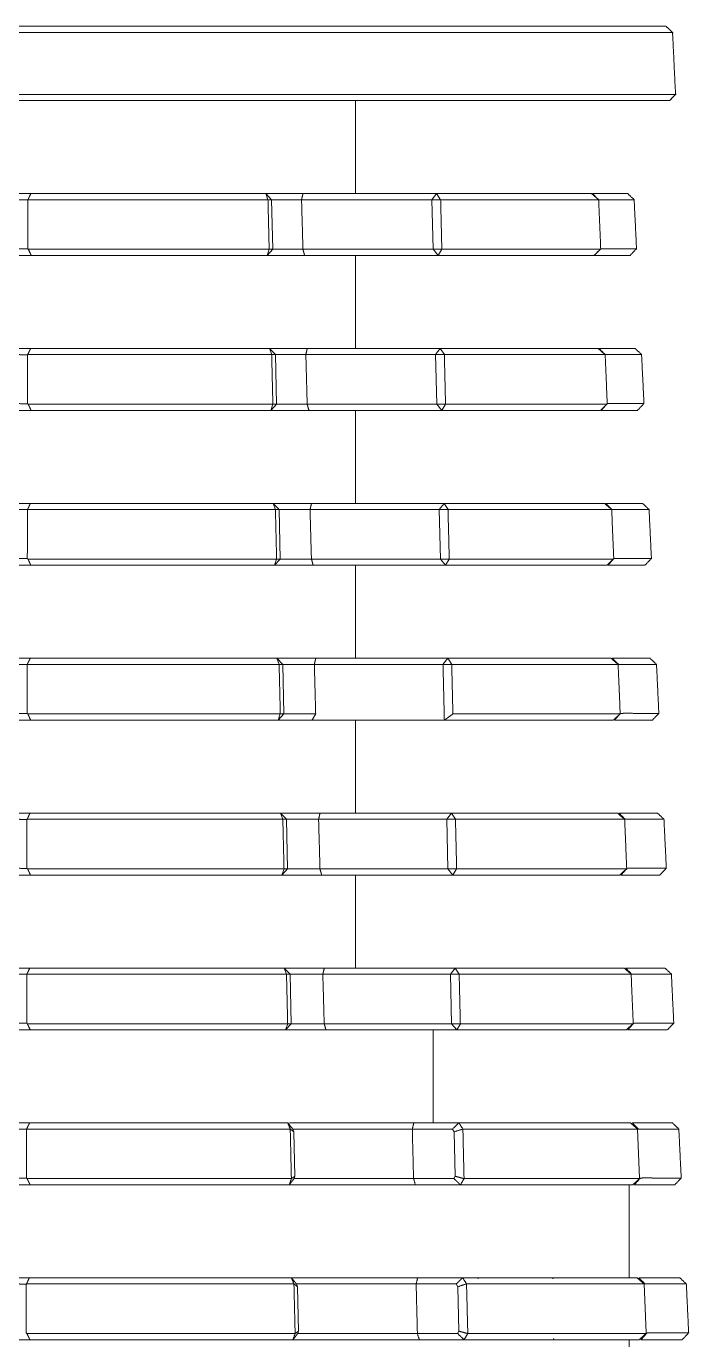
# Paper-space layout 'A3_1' of a CAD drawing. Header units: millimetres. Extents: x 0 to 420, y 0 to 297.
# Drawn here: x 315.54 to 326.23, y 151.17 to 172.37 of the extents above; entities that cross this region are included whole.
import ezdxf

# ---------------------------------------------------------------- set-up
doc = ezdxf.new("R2010")
doc.units = ezdxf.units.MM
doc.layers.add('170', color=7, linetype='Continuous', true_color=0xffffff)

psp = doc.layouts.new('A3_1')

# ---------------------------------------------------------------- linework, layer by layer
at = {"layer": '170', "color": 155, "linetype": 'Continuous', "lineweight": 13}
for p, q in [((325.969, 172.275), (325.97, 172.275)), ((320.855, 169.674), (320.855, 171.174)), ((326.018, 171.274), (326.017, 171.274)), ((319.442, 169.575), (319.406, 169.674)), ((319.406, 169.674), (319.501, 169.575)), ((319.406, 169.674), (320.007, 169.674)), ((320.007, 169.674), (322.162, 169.674)), ((322.162, 169.674), (322.086, 169.575)), ((322.162, 169.674), (322.228, 169.575)), ((324.767, 169.584), (324.677, 169.674)), ((319.442, 169.575), (319.501, 169.575)), ((319.501, 169.575), (319.52, 168.775)), ((319.984, 169.575), (319.501, 169.575)), ((322.105, 168.775), (322.086, 169.575)), ((322.086, 169.575), (322.228, 169.575)), ((319.52, 168.775), (319.429, 168.674)), ((319.461, 168.774), (319.429, 168.674)), ((319.461, 168.774), (319.52, 168.775)), ((319.52, 168.774), (320.006, 168.774)), ((322.105, 168.775), (322.187, 168.674)), ((322.105, 168.775), (322.247, 168.774)), ((322.247, 168.774), (322.187, 168.674)), ((320.034, 168.674), (319.429, 168.674)), ((322.187, 168.674), (320.034, 168.674)), ((320.855, 167.174), (320.855, 168.674)), ((324.711, 168.674), (324.767, 168.737)), ((319.465, 167.174), (319.502, 167.075)), ((319.465, 167.174), (319.561, 167.075)), ((319.465, 167.174), (320.076, 167.174)), ((319.502, 167.075), (319.561, 167.075)), ((319.561, 167.075), (319.58, 166.275)), ((320.053, 167.075), (319.561, 167.075)), ((320.076, 167.174), (322.222, 167.174)), ((322.222, 167.174), (322.146, 167.075)), ((322.165, 166.275), (322.146, 167.075)), ((322.146, 167.075), (322.288, 167.075)), ((322.222, 167.174), (322.288, 167.075)), ((319.58, 166.275), (319.489, 166.174)), ((319.489, 166.174), (319.521, 166.274)), ((319.521, 166.274), (319.58, 166.275)), ((319.579, 166.274), (320.074, 166.274)), ((322.165, 166.275), (322.247, 166.174)), ((322.165, 166.275), (322.307, 166.274)), ((322.307, 166.274), (322.247, 166.174)), ((324.889, 166.254), (324.818, 166.174)), ((324.917, 166.284), (324.916, 166.284)), ((320.103, 166.174), (319.489, 166.174)), ((322.247, 166.174), (320.103, 166.174)), ((320.855, 164.674), (320.855, 166.174)), ((319.562, 164.575), (319.525, 164.674)), ((319.525, 164.674), (319.62, 164.575)), ((319.525, 164.674), (320.144, 164.674)), ((319.562, 164.575), (319.62, 164.575)), ((319.62, 164.575), (319.639, 163.775)), ((320.121, 164.575), (319.62, 164.575)), ((320.144, 164.674), (322.283, 164.674)), ((322.283, 164.674), (322.206, 164.575)), ((322.225, 163.775), (322.206, 164.575)), ((322.206, 164.575), (322.347, 164.575)), ((322.283, 164.674), (322.347, 164.575)), ((319.639, 163.775), (319.548, 163.674)), ((319.581, 163.774), (319.548, 163.674)), ((320.172, 163.674), (319.548, 163.674)), ((319.581, 163.774), (319.639, 163.775)), ((319.639, 163.774), (320.143, 163.774)), ((322.307, 163.674), (320.172, 163.674)), ((320.855, 162.174), (320.855, 163.674)), ((322.225, 163.775), (322.307, 163.674)), ((322.225, 163.775), (322.367, 163.774)), ((322.367, 163.774), (322.307, 163.674)), ((325.01, 163.769), (324.925, 163.674)), ((325.024, 163.784), (325.017, 163.777)), ((319.622, 162.075), (319.584, 162.174)), ((319.584, 162.174), (319.68, 162.075)), ((319.584, 162.174), (320.213, 162.174)), ((319.68, 162.075), (319.622, 162.075)), ((319.68, 162.075), (319.699, 161.275)), ((320.19, 162.075), (319.68, 162.075)), ((320.213, 162.174), (322.343, 162.174)), ((322.343, 162.174), (322.266, 162.075)), ((322.407, 162.075), (322.266, 162.075)), ((322.343, 162.174), (322.407, 162.075)), ((319.699, 161.275), (319.608, 161.174)), ((319.641, 161.274), (319.608, 161.174)), ((320.153, 161.174), (319.608, 161.174)), ((319.699, 161.275), (319.641, 161.274)), ((319.698, 161.274), (320.212, 161.274)), ((320.855, 159.674), (320.855, 161.174)), ((319.644, 159.674), (319.682, 159.575)), ((319.644, 159.674), (319.739, 159.575)), ((319.644, 159.674), (320.282, 159.674)), ((320.282, 159.674), (322.403, 159.674)), ((322.403, 159.674), (322.326, 159.575)), ((322.403, 159.674), (322.467, 159.575)), ((319.682, 159.575), (319.739, 159.575)), ((319.739, 159.575), (319.758, 158.775)), ((320.259, 159.575), (319.739, 159.575)), ((322.345, 158.775), (322.326, 159.575)), ((322.326, 159.575), (322.467, 159.575)), ((319.758, 158.775), (319.667, 158.674)), ((319.667, 158.674), (319.701, 158.774)), ((320.31, 158.674), (319.667, 158.674)), ((319.701, 158.774), (319.758, 158.775)), ((319.758, 158.774), (320.281, 158.774)), ((322.427, 158.674), (320.31, 158.674)), ((320.855, 157.174), (320.855, 158.674)), ((322.345, 158.775), (322.427, 158.674)), ((322.345, 158.775), (322.486, 158.774)), ((322.486, 158.774), (322.427, 158.674)), ((319.703, 157.174), (319.741, 157.075)), ((319.703, 157.174), (319.798, 157.075)), ((319.703, 157.174), (320.351, 157.174)), ((320.351, 157.174), (322.463, 157.174)), ((322.463, 157.174), (322.386, 157.075)), ((322.463, 157.174), (322.527, 157.075)), ((319.741, 157.075), (319.798, 157.075)), ((319.798, 157.075), (319.817, 156.275)), ((320.327, 157.075), (319.798, 157.075)), ((322.405, 156.275), (322.386, 157.075)), ((322.386, 157.075), (322.527, 157.075)), ((319.817, 156.275), (319.727, 156.174)), ((319.76, 156.274), (319.727, 156.174)), ((319.76, 156.274), (319.817, 156.275)), ((319.817, 156.274), (320.349, 156.274)), ((322.405, 156.275), (322.487, 156.174)), ((322.405, 156.275), (322.546, 156.274)), ((322.546, 156.274), (322.487, 156.174)), ((320.378, 156.174), (319.727, 156.174)), ((322.487, 156.174), (320.378, 156.174)), ((322.105, 154.674), (322.105, 156.174)), ((319.79, 154.674), (321.795, 154.674)), ((321.771, 154.575), (319.841, 154.575)), ((319.841, 154.574), (319.859, 154.53)), ((322.447, 154.53), (322.419, 154.574)), ((325.439, 153.783), (325.406, 154.574)), ((319.859, 154.53), (319.876, 153.812)), ((322.464, 153.812), (322.447, 154.53)), ((319.876, 153.812), (319.863, 153.774)), ((319.863, 153.774), (321.791, 153.774)), ((322.442, 153.774), (322.464, 153.812)), ((321.82, 153.674), (319.786, 153.674)), ((325.27, 152.174), (325.27, 153.674)), ((319.822, 152.174), (321.858, 152.174)), ((321.833, 152.075), (319.9, 152.075)), ((319.9, 152.074), (319.918, 152.03)), ((319.918, 152.03), (319.935, 151.312)), ((322.507, 152.03), (322.479, 152.074)), ((322.524, 151.312), (322.507, 152.03)), ((325.544, 151.283), (325.511, 152.074)), ((321.883, 151.174), (319.846, 151.174)), ((319.935, 151.312), (319.922, 151.274)), ((319.922, 151.274), (321.853, 151.274)), ((322.502, 151.274), (322.524, 151.312)), ((325.27, 149.674), (325.27, 151.174))]:
    psp.add_line(p, q, dxfattribs=at)
for points, knots in [([(306.002, 172.374), (306.37, 172.374), (307.713, 172.374), (309.761, 172.374), (312.338, 172.374), (315.22, 172.374), (318.157, 172.374), (320.894, 172.374), (323.195, 172.374), (324.859, 172.374), (325.743, 172.374), (325.865, 172.374)], [0, 0, 0.018508, 0.08611, 0.189245, 0.318975, 0.464054, 0.611906, 0.749716, 0.865537, 0.949331, 0.993833, 1, 1]), ([(325.97, 172.275), (325.642, 172.275), (324.633, 172.275), (322.942, 172.275), (320.721, 172.275), (318.234, 172.275), (315.763, 172.275), (313.087, 172.275), (311.735, 172.275), (309.228, 172.275), (308.163, 172.275), (306.585, 172.275), (305.827, 172.275), (305.74, 172.275)], [0, 0, 0.016232, 0.066099, 0.149669, 0.259452, 0.382389, 0.504551, 0.636849, 0.703651, 0.82758, 0.880216, 0.958246, 0.995685, 1, 1]), ([(305.692, 171.274), (306.057, 171.274), (307.233, 171.274), (309.197, 171.274), (311.716, 171.274), (314.436, 171.274), (316.987, 171.274), (319.51, 171.274), (321.912, 171.274), (323.905, 171.274), (325.271, 171.274), (325.933, 171.274), (326.018, 171.274)], [0, 0, 0.01798, 0.075844, 0.172421, 0.29635, 0.430167, 0.555662, 0.679813, 0.797982, 0.896034, 0.963217, 0.995816, 1, 1]), ([(325.923, 171.174), (325.492, 171.174), (324.284, 171.174), (322.398, 171.174), (319.985, 171.174), (317.239, 171.174), (315.809, 171.174), (312.983, 171.174), (310.387, 171.174), (308.233, 171.174), (306.692, 171.174), (305.889, 171.174), (305.787, 171.174)], [0, 0, 0.021418, 0.081383, 0.175065, 0.29492, 0.431292, 0.502269, 0.642646, 0.771533, 0.878549, 0.955071, 0.994939, 1, 1]), ([(315.616, 169.674), (315.604, 169.649), (315.592, 169.624), (315.58, 169.599), (315.568, 169.574)], [0, 0, 0.249725, 0.499606, 0.749644, 1, 1]), ([(320.007, 169.674), (320.002, 169.653), (319.997, 169.632), (319.994, 169.617), (319.987, 169.589), (319.984, 169.574)], [0, 0, 0.213184, 0.426314, 0.569773, 0.856496, 1, 1]), ([(324.778, 169.574), (324.721, 169.624), (324.664, 169.674)], [0, 0, 0.500137, 1, 1]), ([(324.677, 169.674), (325.095, 169.674), (325.246, 169.674)], [0, 0, 0.735196, 1, 1]), ([(315.567, 169.573), (315.498, 169.573), (315.425, 169.573), (315.349, 169.574), (315.271, 169.574), (315.106, 169.574), (314.931, 169.575), (314.747, 169.575), (314.651, 169.575), (314.553, 169.575), (314.353, 169.575), (314.148, 169.575)], [0, 0, 0.048795, 0.09992, 0.153361, 0.208783, 0.324886, 0.447951, 0.577963, 0.64562, 0.714529, 0.855306, 1, 1]), ([(324.776, 169.575), (324.743, 169.574), (324.714, 169.574), (324.695, 169.574)], [0, 0, 0.407943, 0.761846, 1, 1]), ([(325.351, 169.575), (325.35, 169.575), (325.346, 169.575), (325.325, 169.575), (325.308, 169.575), (325.287, 169.575), (325.262, 169.575), (325.232, 169.575), (325.198, 169.575), (325.117, 169.575), (325.02, 169.575), (324.906, 169.574), (324.776, 169.575)], [0, 0, 0.000683, 0.007768, 0.044306, 0.073759, 0.110583, 0.154851, 0.20649, 0.265574, 0.405785, 0.575124, 0.773232, 1, 1]), ([(314.146, 168.784), (314.25, 168.784), (314.352, 168.784), (314.453, 168.784), (314.552, 168.784), (314.928, 168.783), (315.104, 168.783), (315.188, 168.783), (315.23, 168.783), (315.424, 168.783), (315.566, 168.782)], [0, 0, 0.072899, 0.144939, 0.216149, 0.286136, 0.55106, 0.674611, 0.734116, 0.763191, 0.900282, 1, 1]), ([(315.576, 168.774), (315.588, 168.749), (315.6, 168.724), (315.612, 168.699), (315.624, 168.674)], [0, 0, 0.250317, 0.500395, 0.750315, 1, 1]), ([(320.006, 168.774), (320.018, 168.73), (320.026, 168.702), (320.034, 168.674)], [0, 0, 0.439052, 0.719526, 1, 1]), ([(324.701, 168.674), (324.754, 168.724), (324.806, 168.774)], [0, 0, 0.499891, 1, 1]), ([(324.806, 168.774), (324.809, 168.778), (324.811, 168.783)], [0, 0, 0.499005, 1, 1]), ([(324.81, 168.784), (324.877, 168.784), (324.941, 168.784), (325, 168.784), (325.056, 168.784), (325.154, 168.784), (325.235, 168.784), (325.269, 168.784), (325.299, 168.784), (325.325, 168.784), (325.346, 168.784), (325.363, 168.784), (325.376, 168.784), (325.384, 168.784), (325.388, 168.784), (325.389, 168.784)], [0, 0, 0.117006, 0.226906, 0.329594, 0.425035, 0.594242, 0.734457, 0.793549, 0.84525, 0.88956, 0.926408, 0.95583, 0.97779, 0.992251, 0.999321, 1, 1]), ([(325.284, 168.674), (325.283, 168.674), (324.711, 168.674)], [0, 0, 0.000757, 1, 1]), ([(315.564, 167.073), (315.494, 167.073), (315.422, 167.074), (315.346, 167.074), (315.267, 167.074), (314.927, 167.075), (314.742, 167.075), (314.646, 167.075), (314.548, 167.075), (314.348, 167.075), (314.142, 167.075)], [0, 0, 0.048837, 0.099985, 0.153446, 0.208884, 0.448081, 0.57809, 0.64574, 0.714641, 0.85538, 1, 1]), ([(315.613, 167.174), (315.601, 167.149), (315.589, 167.124), (315.577, 167.099), (315.565, 167.074)], [0, 0, 0.249705, 0.499649, 0.749746, 1, 1]), ([(320.076, 167.174), (320.071, 167.153), (320.066, 167.132), (320.059, 167.103), (320.053, 167.074)], [0, 0, 0.212939, 0.425932, 0.713015, 1, 1]), ([(324.882, 167.074), (324.854, 167.099), (324.797, 167.149), (324.768, 167.174)], [0, 0, 0.250063, 0.750063, 1, 1]), ([(324.784, 167.174), (325.212, 167.174), (325.366, 167.174)], [0, 0, 0.735223, 1, 1]), ([(324.883, 167.075), (324.85, 167.074), (324.821, 167.074), (324.801, 167.074)], [0, 0, 0.406135, 0.75906, 1, 1]), ([(325.471, 167.075), (325.47, 167.075), (325.466, 167.075), (325.445, 167.075), (325.427, 167.075), (325.406, 167.075), (325.38, 167.075), (325.349, 167.075), (325.276, 167.075), (325.232, 167.075), (325.133, 167.075), (325.016, 167.074), (324.883, 167.075)], [0, 0, 0.000703, 0.007772, 0.044309, 0.073707, 0.11056, 0.154831, 0.206523, 0.332058, 0.405833, 0.575183, 0.773227, 1, 1]), ([(314.14, 166.284), (314.244, 166.284), (314.397, 166.284), (314.497, 166.284), (314.74, 166.283), (314.924, 166.283), (315.099, 166.283), (315.184, 166.283), (315.266, 166.283), (315.42, 166.283), (315.562, 166.282)], [0, 0, 0.072855, 0.180575, 0.251235, 0.421448, 0.550924, 0.674485, 0.734013, 0.791623, 0.900215, 1, 1]), ([(315.563, 166.282), (315.568, 166.278), (315.573, 166.274)], [0, 0, 0.500242, 1, 1]), ([(315.573, 166.274), (315.585, 166.249), (315.597, 166.224), (315.609, 166.199), (315.62, 166.174)], [0, 0, 0.250236, 0.500394, 0.750315, 1, 1]), ([(320.074, 166.274), (320.087, 166.23), (320.091, 166.216), (320.099, 166.188), (320.103, 166.174)], [0, 0, 0.438624, 0.578879, 0.859594, 1, 1]), ([(324.806, 166.174), (324.832, 166.199), (324.885, 166.249), (324.911, 166.274)], [0, 0, 0.24997, 0.74997, 1, 1]), ([(324.917, 166.284), (324.986, 166.285), (325.051, 166.285), (325.168, 166.284), (325.269, 166.284), (325.352, 166.284), (325.387, 166.284), (325.417, 166.284), (325.443, 166.284), (325.465, 166.284), (325.483, 166.284), (325.496, 166.284), (325.508, 166.284), (325.509, 166.284)], [0, 0, 0.117043, 0.226928, 0.425048, 0.594258, 0.734486, 0.793601, 0.845279, 0.889554, 0.926392, 0.955758, 0.977722, 0.999267, 1, 1]), ([(325.404, 166.174), (325.404, 166.174), (324.818, 166.174)], [0, 0, 0.000705, 1, 1]), ([(315.56, 164.573), (315.491, 164.573), (315.418, 164.574), (315.342, 164.574), (315.263, 164.574), (315.097, 164.574), (314.922, 164.575), (314.737, 164.575), (314.64, 164.575), (314.542, 164.575), (314.342, 164.575), (314.136, 164.575)], [0, 0, 0.048852, 0.100026, 0.153508, 0.208964, 0.325115, 0.448202, 0.578213, 0.64586, 0.714755, 0.855432, 1, 1]), ([(315.609, 164.674), (315.597, 164.649), (315.586, 164.624), (315.574, 164.599), (315.562, 164.574)], [0, 0, 0.249686, 0.499606, 0.749682, 1, 1]), ([(320.144, 164.674), (320.135, 164.632), (320.131, 164.617), (320.128, 164.603), (320.121, 164.574)], [0, 0, 0.425591, 0.569135, 0.712822, 1, 1]), ([(324.987, 164.574), (324.93, 164.624), (324.873, 164.674)], [0, 0, 0.500114, 1, 1]), ([(324.891, 164.674), (325.486, 164.674), (325.486, 164.674)], [0, 0, 0.999236, 1, 1]), ([(324.99, 164.575), (324.957, 164.574), (324.928, 164.574), (324.908, 164.574)], [0, 0, 0.404468, 0.756271, 1, 1]), ([(325.591, 164.575), (325.59, 164.575), (325.586, 164.575), (325.578, 164.575), (325.564, 164.575), (325.547, 164.575), (325.524, 164.575), (325.498, 164.575), (325.467, 164.575), (325.431, 164.575), (325.347, 164.575), (325.245, 164.575), (325.126, 164.574), (324.99, 164.575)], [0, 0, 0.000688, 0.007706, 0.022259, 0.044242, 0.07369, 0.110534, 0.154808, 0.206512, 0.265612, 0.405899, 0.57522, 0.773231, 1, 1]), ([(314.134, 163.784), (314.238, 163.784), (314.341, 163.784), (314.442, 163.784), (314.492, 163.784), (314.735, 163.783), (314.919, 163.783), (315.095, 163.783), (315.18, 163.783), (315.262, 163.783), (315.417, 163.783), (315.559, 163.782)], [0, 0, 0.072829, 0.144816, 0.21599, 0.251142, 0.421332, 0.550813, 0.67439, 0.733929, 0.791539, 0.900172, 1, 1]), ([(315.569, 163.774), (315.581, 163.749), (315.593, 163.724), (315.605, 163.699), (315.617, 163.674)], [0, 0, 0.250296, 0.500269, 0.75017, 1, 1]), ([(320.143, 163.774), (320.156, 163.73), (320.164, 163.702), (320.172, 163.674)], [0, 0, 0.438244, 0.71917, 1, 1]), ([(324.91, 163.674), (324.963, 163.724), (325.016, 163.774)], [0, 0, 0.499943, 1, 1]), ([(325.524, 163.674), (325.524, 163.674), (324.925, 163.674)], [0, 0, 0.000725, 1, 1]), ([(325.016, 163.774), (325.018, 163.779), (325.021, 163.783)], [0, 0, 0.499453, 1, 1]), ([(325.024, 163.784), (325.095, 163.785), (325.161, 163.785), (325.223, 163.784), (325.334, 163.784), (325.428, 163.784), (325.504, 163.784), (325.535, 163.784), (325.562, 163.784), (325.584, 163.784), (325.602, 163.784), (325.615, 163.784), (325.628, 163.784), (325.629, 163.784)], [0, 0, 0.11704, 0.22694, 0.329631, 0.513322, 0.668111, 0.793657, 0.845345, 0.889619, 0.926446, 0.955792, 0.977725, 0.999248, 1, 1]), ([(315.557, 162.073), (315.487, 162.073), (315.414, 162.074), (315.338, 162.074), (315.259, 162.074), (314.917, 162.075), (314.732, 162.075), (314.635, 162.075), (314.537, 162.075), (314.336, 162.075), (314.13, 162.075)], [0, 0, 0.048884, 0.100071, 0.153577, 0.209038, 0.448313, 0.578332, 0.645978, 0.714855, 0.855493, 1, 1]), ([(315.606, 162.174), (315.594, 162.149), (315.582, 162.124), (315.57, 162.099), (315.558, 162.074)], [0, 0, 0.249767, 0.499608, 0.749685, 1, 1]), ([(320.213, 162.174), (320.204, 162.132), (320.2, 162.117), (320.197, 162.103), (320.19, 162.074)], [0, 0, 0.425149, 0.568848, 0.712503, 1, 1]), ([(325.092, 162.074), (325.063, 162.099), (325.006, 162.149), (324.978, 162.174)], [0, 0, 0.250074, 0.750097, 1, 1]), ([(324.998, 162.174), (325.606, 162.174), (325.606, 162.174)], [0, 0, 0.999252, 1, 1]), ([(325.097, 162.075), (325.064, 162.074), (325.034, 162.074), (325.014, 162.074)], [0, 0, 0.402934, 0.753478, 1, 1]), ([(325.711, 162.075), (325.711, 162.075), (325.697, 162.075), (325.666, 162.075), (325.643, 162.075), (325.616, 162.075), (325.584, 162.075), (325.547, 162.075), (325.358, 162.075), (325.236, 162.074), (325.097, 162.075)], [0, 0, 0.000707, 0.022389, 0.073966, 0.110965, 0.155403, 0.207282, 0.266432, 0.575447, 0.77323, 1, 1]), ([(314.128, 161.284), (314.232, 161.284), (314.386, 161.284), (314.487, 161.284), (314.73, 161.283), (314.914, 161.283), (315.091, 161.283), (315.134, 161.283), (315.217, 161.283), (315.413, 161.283), (315.556, 161.282)], [0, 0, 0.072791, 0.180442, 0.251061, 0.421206, 0.550683, 0.67428, 0.704259, 0.762929, 0.900126, 1, 1]), ([(315.556, 161.282), (315.561, 161.278), (315.566, 161.274)], [0, 0, 0.499359, 1, 1]), ([(315.566, 161.274), (315.578, 161.249), (315.59, 161.224), (315.602, 161.199), (315.614, 161.174)], [0, 0, 0.250212, 0.500351, 0.750253, 1, 1]), ([(322.426, 161.274), (322.369, 161.233), (322.328, 161.203), (322.288, 161.174)], [0, 0, 0.414766, 0.707325, 1, 1]), ([(325.015, 161.174), (325.068, 161.224), (325.12, 161.274)], [0, 0, 0.499968, 1, 1]), ([(325.644, 161.174), (325.644, 161.174), (325.032, 161.174)], [0, 0, 0.000743, 1, 1]), ([(325.12, 161.274), (325.123, 161.279), (325.125, 161.283)], [0, 0, 0.499901, 1, 1]), ([(325.131, 161.284), (325.203, 161.285), (325.271, 161.285), (325.394, 161.284), (325.498, 161.284), (325.585, 161.284), (325.622, 161.284), (325.654, 161.284), (325.681, 161.284), (325.704, 161.284), (325.722, 161.284), (325.735, 161.284), (325.744, 161.284), (325.749, 161.284), (325.749, 161.284)], [0, 0, 0.117033, 0.226944, 0.425131, 0.594394, 0.734667, 0.793751, 0.845446, 0.889718, 0.926501, 0.955893, 0.977796, 0.992275, 0.999298, 1, 1]), ([(315.602, 159.674), (315.591, 159.649), (315.579, 159.624), (315.567, 159.599), (315.555, 159.574)], [0, 0, 0.249747, 0.499649, 0.749706, 1, 1]), ([(320.282, 159.674), (320.272, 159.632), (320.266, 159.603), (320.262, 159.589), (320.259, 159.574)], [0, 0, 0.424733, 0.71234, 0.856098, 1, 1]), ([(325.196, 159.574), (325.168, 159.599), (325.111, 159.649), (325.083, 159.674)], [0, 0, 0.250068, 0.750046, 1, 1]), ([(325.105, 159.674), (325.562, 159.674), (325.727, 159.674)], [0, 0, 0.73553, 1, 1]), ([(315.554, 159.573), (315.484, 159.573), (315.41, 159.574), (315.334, 159.574), (315.255, 159.574), (315.089, 159.574), (314.913, 159.575), (314.727, 159.575), (314.63, 159.575), (314.532, 159.575), (314.331, 159.575), (314.124, 159.575)], [0, 0, 0.048902, 0.100119, 0.153635, 0.209118, 0.325321, 0.448437, 0.578452, 0.646085, 0.714947, 0.85555, 1, 1]), ([(325.204, 159.575), (325.17, 159.574), (325.141, 159.574), (325.12, 159.574)], [0, 0, 0.401331, 0.750801, 1, 1]), ([(325.831, 159.575), (325.831, 159.575), (325.826, 159.575), (325.817, 159.575), (325.803, 159.575), (325.785, 159.575), (325.762, 159.575), (325.734, 159.575), (325.718, 159.575), (325.701, 159.575), (325.664, 159.575), (325.47, 159.575), (325.346, 159.574), (325.204, 159.575)], [0, 0, 0.000725, 0.007812, 0.022414, 0.044465, 0.074031, 0.111045, 0.155507, 0.180524, 0.207386, 0.266515, 0.57548, 0.773205, 1, 1]), ([(314.123, 158.784), (314.227, 158.784), (314.38, 158.784), (314.481, 158.784), (314.725, 158.783), (314.91, 158.783), (315.086, 158.783), (315.172, 158.783), (315.254, 158.783), (315.409, 158.783), (315.552, 158.782)], [0, 0, 0.072769, 0.180383, 0.250983, 0.421101, 0.550575, 0.674195, 0.733749, 0.791394, 0.900092, 1, 1]), ([(315.563, 158.774), (315.575, 158.749), (315.587, 158.724), (315.598, 158.699), (315.61, 158.674)], [0, 0, 0.250255, 0.500352, 0.750293, 1, 1]), ([(320.28, 158.774), (320.293, 158.731), (320.297, 158.717), (320.301, 158.702), (320.305, 158.688), (320.31, 158.674)], [0, 0, 0.43745, 0.578092, 0.718677, 0.859414, 1, 1]), ([(325.12, 158.674), (325.172, 158.724), (325.225, 158.774)], [0, 0, 0.499892, 1, 1]), ([(325.764, 158.674), (325.764, 158.674), (325.139, 158.674)], [0, 0, 0.000694, 1, 1]), ([(325.225, 158.774), (325.227, 158.779), (325.23, 158.783)], [0, 0, 0.499007, 1, 1]), ([(325.238, 158.784), (325.312, 158.785), (325.381, 158.785), (325.446, 158.784), (325.506, 158.784), (325.613, 158.784), (325.702, 158.784), (325.739, 158.784), (325.772, 158.784), (325.8, 158.784), (325.823, 158.784), (325.841, 158.784), (325.855, 158.784), (325.864, 158.784), (325.869, 158.784), (325.869, 158.784)], [0, 0, 0.117048, 0.226958, 0.329665, 0.425137, 0.594471, 0.734732, 0.793829, 0.845526, 0.889759, 0.92656, 0.955929, 0.977833, 0.992305, 0.99928, 1, 1]), ([(315.599, 157.174), (315.587, 157.149), (315.575, 157.124), (315.563, 157.099), (315.551, 157.074)], [0, 0, 0.249707, 0.499567, 0.749663, 1, 1]), ([(320.351, 157.174), (320.341, 157.132), (320.338, 157.118), (320.334, 157.103), (320.331, 157.089), (320.328, 157.074)], [0, 0, 0.424337, 0.568205, 0.71212, 0.855988, 1, 1]), ([(325.301, 157.074), (325.273, 157.099), (325.216, 157.149), (325.187, 157.174)], [0, 0, 0.250049, 0.750077, 1, 1]), ([(325.213, 157.174), (325.846, 157.174), (325.847, 157.174)], [0, 0, 0.999283, 1, 1]), ([(315.55, 157.073), (315.48, 157.073), (315.407, 157.074), (315.33, 157.074), (315.251, 157.074), (314.908, 157.075), (314.722, 157.075), (314.625, 157.075), (314.527, 157.075), (314.325, 157.075), (314.119, 157.075)], [0, 0, 0.048936, 0.100168, 0.15371, 0.209216, 0.448552, 0.578581, 0.646201, 0.715049, 0.855604, 1, 1]), ([(325.951, 157.075), (325.951, 157.075), (325.946, 157.075), (325.937, 157.075), (325.923, 157.075), (325.904, 157.075), (325.88, 157.075), (325.852, 157.075), (325.819, 157.075), (325.781, 157.075), (325.583, 157.075), (325.456, 157.074), (325.311, 157.075)], [0, 0, 0.00071, 0.007812, 0.022404, 0.044485, 0.074055, 0.111082, 0.155597, 0.20744, 0.266579, 0.575443, 0.773195, 1, 1]), ([(314.117, 156.284), (314.221, 156.284), (314.375, 156.284), (314.476, 156.284), (314.72, 156.283), (314.905, 156.283), (315.082, 156.283), (315.125, 156.283), (315.209, 156.283), (315.406, 156.283), (315.549, 156.282)], [0, 0, 0.072721, 0.180302, 0.250888, 0.420971, 0.550449, 0.674081, 0.704062, 0.762753, 0.90004, 1, 1]), ([(315.549, 156.282), (315.554, 156.278), (315.559, 156.274)], [0, 0, 0.500241, 1, 1]), ([(315.559, 156.274), (315.571, 156.249), (315.583, 156.224), (315.595, 156.199), (315.607, 156.174)], [0, 0, 0.250315, 0.500392, 0.750233, 1, 1]), ([(320.349, 156.274), (320.362, 156.231), (320.366, 156.217), (320.374, 156.188), (320.378, 156.174)], [0, 0, 0.436999, 0.577753, 0.859246, 1, 1]), ([(325.225, 156.174), (325.277, 156.224), (325.33, 156.274)], [0, 0, 0.499892, 1, 1]), ([(325.33, 156.274), (325.332, 156.279), (325.335, 156.283)], [0, 0, 0.499901, 1, 1]), ([(325.345, 156.284), (325.42, 156.285), (325.491, 156.285), (325.619, 156.284), (325.728, 156.284), (325.819, 156.284), (325.857, 156.284), (325.89, 156.284), (325.918, 156.284), (325.942, 156.284), (325.961, 156.284), (325.975, 156.284), (325.985, 156.284), (325.989, 156.284), (325.989, 156.284)], [0, 0, 0.117062, 0.226971, 0.425207, 0.594546, 0.734828, 0.793936, 0.845635, 0.889894, 0.926681, 0.956027, 0.977933, 0.992366, 0.999358, 1, 1]), ([(325.885, 156.174), (325.716, 156.174), (325.246, 156.174)], [0, 0, 0.264361, 1, 1]), ([(315.547, 154.573), (315.477, 154.573), (315.403, 154.574), (315.326, 154.574), (315.247, 154.574), (315.08, 154.574), (314.903, 154.575), (314.717, 154.575), (314.62, 154.575), (314.521, 154.575), (314.32, 154.575), (314.113, 154.575)], [0, 0, 0.048958, 0.100208, 0.153779, 0.209282, 0.325535, 0.448664, 0.578685, 0.646311, 0.715149, 0.855664, 1, 1]), ([(315.596, 154.674), (315.584, 154.649), (315.572, 154.624), (315.56, 154.599), (315.548, 154.574)], [0, 0, 0.249749, 0.499652, 0.749706, 1, 1]), ([(315.601, 154.674), (317.014, 154.674), (319.762, 154.674)], [0, 0, 0.339488, 1, 1]), ([(322.524, 154.674), (323.582, 154.674), (325.292, 154.674)], [0, 0, 0.382166, 1, 1]), ([(325.406, 154.575), (325.269, 154.575), (324.979, 154.575), (324.747, 154.575), (324.667, 154.574), (324.503, 154.574), (324.333, 154.574), (323.978, 154.574), (323.793, 154.574), (323.409, 154.575), (323.007, 154.575), (322.587, 154.575)], [0, 0, 0.048432, 0.151308, 0.233656, 0.262088, 0.320425, 0.380602, 0.506411, 0.572043, 0.7083, 0.850957, 1, 1]), ([(325.406, 154.574), (325.349, 154.624), (325.292, 154.674)], [0, 0, 0.500041, 1, 1]), ([(325.32, 154.674), (325.796, 154.674), (325.967, 154.674)], [0, 0, 0.735688, 1, 1]), ([(326.072, 154.575), (326.071, 154.575), (326.057, 154.575), (326.043, 154.575), (326.023, 154.575), (326.012, 154.575), (325.999, 154.575), (325.97, 154.575), (325.936, 154.575), (325.897, 154.575), (325.696, 154.575), (325.566, 154.574), (325.418, 154.575)], [0, 0, 0.000696, 0.022425, 0.044533, 0.074104, 0.09172, 0.111171, 0.155701, 0.207536, 0.266646, 0.575447, 0.773176, 1, 1]), ([(314.111, 153.784), (314.215, 153.784), (314.37, 153.784), (314.471, 153.784), (314.715, 153.783), (314.901, 153.783), (315.078, 153.783), (315.163, 153.783), (315.246, 153.783), (315.402, 153.783), (315.545, 153.782)], [0, 0, 0.072705, 0.180242, 0.2508, 0.420868, 0.550339, 0.673988, 0.733578, 0.791238, 0.9, 1, 1]), ([(315.556, 153.774), (315.568, 153.749), (315.58, 153.724), (315.592, 153.699), (315.603, 153.674)], [0, 0, 0.250294, 0.500351, 0.750253, 1, 1]), ([(319.863, 153.774), (319.844, 153.749), (319.834, 153.737), (319.824, 153.724), (319.805, 153.699), (319.795, 153.687), (319.786, 153.674)], [0, 0, 0.249991, 0.375004, 0.499983, 0.750009, 0.874987, 1, 1]), ([(319.876, 153.812), (319.862, 153.803), (319.834, 153.784), (319.82, 153.774)], [0, 0, 0.249978, 0.749935, 1, 1]), ([(322.547, 153.674), (322.534, 153.687), (322.508, 153.712), (322.495, 153.724), (322.469, 153.749), (322.442, 153.774)], [0, 0, 0.125006, 0.375071, 0.500076, 0.750038, 1, 1]), ([(322.606, 153.774), (323.028, 153.774), (323.432, 153.774), (323.627, 153.774), (323.817, 153.775), (324.183, 153.775), (324.359, 153.775), (324.529, 153.775), (324.853, 153.774), (325.155, 153.774), (325.434, 153.774)], [0, 0, 0.149166, 0.291982, 0.360989, 0.428336, 0.557712, 0.619739, 0.679946, 0.794492, 0.901182, 1, 1]), ([(325.329, 153.674), (325.382, 153.724), (325.434, 153.774)], [0, 0, 0.499943, 1, 1]), ([(325.434, 153.774), (325.437, 153.778), (325.439, 153.783)], [0, 0, 0.500526, 1, 1]), ([(325.452, 153.784), (325.529, 153.785), (325.601, 153.785), (325.669, 153.784), (325.79, 153.784), (325.868, 153.784), (325.914, 153.784), (325.935, 153.784), (326.008, 153.784), (326.061, 153.784), (326.081, 153.784), (326.095, 153.784), (326.105, 153.784), (326.109, 153.784), (326.11, 153.784)], [0, 0, 0.117057, 0.22698, 0.329707, 0.513479, 0.632391, 0.702531, 0.734804, 0.845513, 0.926589, 0.956003, 0.977938, 0.992364, 0.99934, 1, 1]), ([(325.329, 153.674), (323.61, 153.674), (322.548, 153.674)], [0, 0, 0.617979, 1, 1]), ([(326.005, 153.674), (326.004, 153.674), (325.353, 153.674)], [0, 0, 0.00073, 1, 1]), ([(315.543, 152.073), (315.473, 152.073), (315.399, 152.074), (315.322, 152.074), (315.243, 152.074), (314.899, 152.075), (314.712, 152.075), (314.615, 152.075), (314.516, 152.075), (314.314, 152.075), (314.107, 152.075)], [0, 0, 0.048966, 0.10025, 0.153837, 0.209353, 0.448774, 0.578805, 0.646425, 0.71524, 0.85572, 1, 1]), ([(315.592, 152.174), (315.58, 152.149), (315.568, 152.124), (315.557, 152.099), (315.545, 152.074)], [0, 0, 0.249709, 0.499651, 0.749747, 1, 1]), ([(319.821, 152.175), (319.831, 152.162), (319.841, 152.15), (319.851, 152.137), (319.871, 152.112), (319.881, 152.1), (319.891, 152.087), (319.9, 152.074)], [0, 0, 0.125058, 0.250016, 0.375074, 0.624926, 0.749984, 0.874942, 1, 1]), ([(322.584, 152.174), (323.659, 152.174), (325.397, 152.174)], [0, 0, 0.382258, 1, 1]), ([(325.511, 152.075), (325.372, 152.075), (325.228, 152.075), (325.078, 152.075), (324.842, 152.075), (324.677, 152.074), (324.421, 152.074), (324.243, 152.074), (324.06, 152.074), (323.872, 152.074), (323.482, 152.075), (323.073, 152.075), (322.646, 152.075)], [0, 0, 0.048394, 0.098816, 0.151222, 0.233541, 0.290905, 0.380477, 0.442481, 0.506311, 0.57196, 0.708229, 0.850907, 1, 1]), ([(322.83, 152.16), (322.831, 152.163), (322.833, 152.166), (322.836, 152.169), (322.84, 152.171)], [0, 0, 0.213381, 0.439488, 0.723153, 1, 1]), ([(324.034, 152.161), (324.035, 152.161), (324.043, 152.164), (324.048, 152.167), (324.048, 152.167)], [0, 0, 0.063274, 0.570139, 0.977002, 1, 1]), ([(325.51, 152.074), (325.454, 152.124), (325.397, 152.174)], [0, 0, 0.500063, 1, 1]), ([(325.426, 152.174), (325.785, 152.174), (326.087, 152.174), (326.087, 152.174)], [0, 0, 0.542775, 0.999312, 1, 1]), ([(326.192, 152.075), (326.191, 152.075), (326.177, 152.075), (326.162, 152.075), (326.143, 152.075), (326.118, 152.075), (326.089, 152.075), (326.054, 152.075), (326.015, 152.075), (325.921, 152.075), (325.808, 152.075), (325.676, 152.074), (325.525, 152.075)], [0, 0, 0.000651, 0.022102, 0.044048, 0.073433, 0.110257, 0.154519, 0.206221, 0.265299, 0.405588, 0.575044, 0.77314, 1, 1]), ([(315.553, 151.274), (315.565, 151.249), (315.576, 151.224), (315.588, 151.199), (315.6, 151.174)], [0, 0, 0.25021, 0.500349, 0.750251, 1, 1]), ([(319.922, 151.274), (319.912, 151.262), (319.903, 151.249), (319.893, 151.237), (319.884, 151.224), (319.864, 151.199), (319.855, 151.187), (319.845, 151.174)], [0, 0, 0.125025, 0.250016, 0.375042, 0.499968, 0.749984, 0.875009, 1, 1]), ([(319.935, 151.312), (319.908, 151.293), (319.88, 151.274)], [0, 0, 0.499874, 1, 1]), ([(322.665, 151.274), (322.63, 151.283), (322.559, 151.302), (322.524, 151.312)], [0, 0, 0.250102, 0.750034, 1, 1]), ([(325.434, 151.174), (324.638, 151.174), (322.608, 151.174)], [0, 0, 0.281624, 1, 1]), ([(322.666, 151.274), (322.882, 151.274), (323.094, 151.274), (323.505, 151.274), (323.703, 151.274), (323.897, 151.275), (324.085, 151.275), (324.358, 151.275), (324.534, 151.275), (324.62, 151.275), (324.949, 151.274), (325.255, 151.274), (325.539, 151.274)], [0, 0, 0.075382, 0.149217, 0.292074, 0.361089, 0.428449, 0.494032, 0.589069, 0.650199, 0.68007, 0.794603, 0.901251, 1, 1]), ([(324.047, 151.193), (324.047, 151.193), (324.051, 151.19), (324.054, 151.187), (324.055, 151.184)], [0, 0, 0.004059, 0.418034, 0.729149, 1, 1]), ([(325.434, 151.174), (325.486, 151.224), (325.539, 151.274)], [0, 0, 0.499968, 1, 1]), ([(326.125, 151.174), (326.125, 151.174), (325.821, 151.174), (325.46, 151.174)], [0, 0, 0.000715, 0.457276, 1, 1]), ([(325.559, 151.284), (325.637, 151.285), (325.711, 151.285), (325.78, 151.284), (325.844, 151.284), (325.958, 151.284), (326.007, 151.284), (326.03, 151.284), (326.092, 151.284), (326.126, 151.284), (326.156, 151.284), (326.181, 151.284), (326.2, 151.284), (326.215, 151.284), (326.225, 151.284), (326.229, 151.284), (326.23, 151.284)], [0, 0, 0.117052, 0.226989, 0.329717, 0.425238, 0.594626, 0.66843, 0.702591, 0.793923, 0.845579, 0.889844, 0.926685, 0.956072, 0.977974, 0.992422, 0.999353, 1, 1])]:
    psp.add_open_spline(points, degree=1, knots=knots, dxfattribs=at)
for points in [[(325.97, 172.275), (325.865, 172.374)], [(325.98, 172.265), (325.865, 172.374)], [(326.018, 171.274), (325.97, 172.275)], [(325.922, 171.174), (326.027, 171.284)], [(325.923, 171.174), (326.018, 171.274)], [(314.169, 169.674), (315.616, 169.674)], [(315.616, 169.674), (319.406, 169.674)], [(322.162, 169.674), (324.664, 169.674)], [(325.352, 169.574), (325.246, 169.674)], [(315.566, 168.782), (315.567, 169.574)], [(319.442, 169.575), (315.567, 169.575)], [(319.461, 168.774), (319.442, 169.575)], [(322.086, 169.575), (319.984, 169.574)], [(319.984, 169.574), (320.006, 168.774)], [(322.228, 169.575), (322.247, 168.774)], [(324.778, 169.575), (322.228, 169.575)], [(324.811, 168.783), (324.778, 169.574)], [(325.389, 168.779), (325.35, 169.58)], [(315.566, 168.782), (315.576, 168.774)], [(315.576, 168.774), (319.461, 168.774)], [(320.006, 168.774), (322.105, 168.775)], [(322.247, 168.774), (324.806, 168.774)], [(325.284, 168.674), (325.389, 168.785)], [(315.624, 168.674), (314.167, 168.674)], [(319.429, 168.674), (315.624, 168.674)], [(324.701, 168.674), (322.187, 168.674)], [(314.163, 167.174), (315.613, 167.174)], [(315.562, 166.282), (315.563, 167.074)], [(315.665, 167.075), (315.564, 167.075)], [(315.613, 167.174), (319.465, 167.174)], [(319.502, 167.075), (315.665, 167.075)], [(319.521, 166.274), (319.502, 167.075)], [(322.146, 167.075), (320.053, 167.074)], [(320.075, 166.274), (320.053, 167.074)], [(322.222, 167.174), (324.768, 167.174)], [(322.288, 167.075), (322.307, 166.274)], [(324.883, 167.075), (322.288, 167.075)], [(324.883, 167.075), (324.784, 167.174)], [(324.916, 166.283), (324.883, 167.074)], [(325.472, 167.074), (325.366, 167.174)], [(325.509, 166.279), (325.47, 167.08)], [(315.573, 166.274), (315.664, 166.274)], [(315.664, 166.274), (319.521, 166.274)], [(320.074, 166.274), (322.165, 166.275)], [(322.307, 166.274), (324.911, 166.274)], [(324.911, 166.274), (324.916, 166.283)], [(325.404, 166.174), (325.51, 166.285)], [(315.62, 166.174), (314.161, 166.174)], [(319.489, 166.174), (315.62, 166.174)], [(324.806, 166.174), (322.247, 166.174)], [(314.157, 164.674), (315.609, 164.674)], [(315.559, 163.782), (315.56, 164.574)], [(315.662, 164.575), (315.561, 164.575)], [(315.609, 164.674), (319.525, 164.674)], [(319.562, 164.575), (315.662, 164.575)], [(319.581, 163.774), (319.562, 164.575)], [(322.206, 164.575), (320.121, 164.574)], [(320.143, 163.774), (320.121, 164.574)], [(322.283, 164.674), (324.873, 164.674)], [(322.347, 164.575), (322.367, 163.774)], [(324.987, 164.575), (322.347, 164.575)], [(324.99, 164.575), (324.891, 164.674)], [(325.021, 163.783), (324.988, 164.574)], [(325.592, 164.573), (325.486, 164.674)], [(325.629, 163.779), (325.591, 164.58)], [(315.617, 163.674), (314.155, 163.674)], [(315.559, 163.782), (315.569, 163.774)], [(315.569, 163.774), (315.66, 163.774)], [(319.548, 163.674), (315.617, 163.674)], [(315.66, 163.774), (319.581, 163.774)], [(320.143, 163.774), (322.225, 163.775)], [(324.911, 163.674), (322.307, 163.674)], [(322.367, 163.774), (325.016, 163.774)], [(325.524, 163.674), (325.63, 163.785)], [(314.151, 162.174), (315.606, 162.174)], [(315.556, 161.282), (315.557, 162.074)], [(315.658, 162.075), (315.557, 162.075)], [(315.606, 162.174), (319.584, 162.174)], [(319.622, 162.075), (315.658, 162.075)], [(319.641, 161.274), (319.622, 162.075)], [(322.266, 162.075), (320.19, 162.074)], [(320.212, 161.274), (320.19, 162.074)], [(322.288, 161.174), (322.266, 162.075)], [(322.343, 162.174), (324.978, 162.174)], [(322.407, 162.075), (322.426, 161.274)], [(325.092, 162.075), (322.407, 162.075)], [(325.097, 162.075), (324.998, 162.174)], [(325.125, 161.283), (325.092, 162.074)], [(325.712, 162.074), (325.606, 162.174)], [(325.749, 161.279), (325.711, 162.08)], [(315.613, 161.174), (314.149, 161.174)], [(315.566, 161.274), (315.657, 161.274)], [(319.608, 161.174), (315.613, 161.174)], [(315.657, 161.274), (319.641, 161.274)], [(320.212, 161.274), (320.153, 161.174)], [(322.288, 161.174), (320.153, 161.174)], [(325.015, 161.174), (322.288, 161.174)], [(322.426, 161.274), (325.076, 161.274)], [(325.131, 161.284), (325.032, 161.174)], [(325.076, 161.274), (325.12, 161.274)], [(325.644, 161.174), (325.75, 161.285)], [(314.145, 159.674), (315.602, 159.674)], [(315.602, 159.674), (319.644, 159.674)], [(322.403, 159.674), (325.083, 159.674)], [(325.204, 159.575), (325.105, 159.674)], [(325.832, 159.574), (325.727, 159.674)], [(315.552, 158.782), (315.553, 159.574)], [(319.682, 159.575), (315.554, 159.575)], [(319.701, 158.774), (319.682, 159.575)], [(322.326, 159.575), (320.259, 159.574)], [(320.281, 158.774), (320.259, 159.574)], [(322.467, 159.575), (322.486, 158.774)], [(325.197, 159.575), (322.467, 159.575)], [(325.23, 158.783), (325.197, 159.574)], [(325.87, 158.779), (325.831, 159.58)], [(315.61, 158.674), (314.143, 158.674)], [(315.552, 158.782), (315.563, 158.774)], [(315.563, 158.774), (319.701, 158.774)], [(319.667, 158.674), (315.61, 158.674)], [(320.281, 158.774), (322.345, 158.775)], [(325.12, 158.674), (322.427, 158.674)], [(322.486, 158.774), (325.225, 158.774)], [(325.238, 158.784), (325.139, 158.674)], [(325.764, 158.674), (325.87, 158.785)], [(314.139, 157.174), (315.599, 157.174)], [(315.599, 157.174), (319.703, 157.174)], [(322.463, 157.174), (325.187, 157.174)], [(325.311, 157.075), (325.213, 157.174)], [(325.953, 157.074), (325.847, 157.174)], [(315.549, 156.282), (315.55, 157.074)], [(319.741, 157.075), (315.55, 157.075)], [(319.76, 156.274), (319.741, 157.075)], [(322.386, 157.075), (320.327, 157.074)], [(320.349, 156.274), (320.327, 157.074)], [(322.527, 157.075), (322.546, 156.274)], [(325.301, 157.075), (322.527, 157.075)], [(325.335, 156.283), (325.302, 157.074)], [(325.99, 156.279), (325.951, 157.08)], [(315.559, 156.274), (319.76, 156.274)], [(320.349, 156.274), (322.405, 156.275)], [(322.546, 156.274), (325.33, 156.274)], [(325.345, 156.284), (325.246, 156.174)], [(325.885, 156.174), (325.991, 156.285)], [(315.607, 156.174), (314.137, 156.174)], [(319.727, 156.174), (315.607, 156.174)], [(325.225, 156.174), (322.487, 156.174)], [(314.133, 154.674), (315.595, 154.674)], [(315.545, 153.782), (315.547, 154.574)], [(319.801, 154.575), (315.547, 154.575)], [(315.596, 154.674), (315.601, 154.674)], [(319.841, 154.574), (319.762, 154.675)], [(319.801, 154.575), (319.762, 154.674)], [(319.82, 153.774), (319.801, 154.575)], [(319.859, 154.53), (319.801, 154.575)], [(321.795, 154.674), (321.771, 154.574)], [(321.771, 154.574), (321.791, 153.774)], [(322.419, 154.574), (321.771, 154.574)], [(321.795, 154.674), (322.523, 154.674)], [(322.523, 154.675), (322.419, 154.574)], [(322.587, 154.575), (322.447, 154.53)], [(322.524, 154.674), (322.586, 154.575)], [(322.587, 154.575), (322.606, 153.774)], [(325.418, 154.575), (325.32, 154.674)], [(326.073, 154.574), (325.967, 154.674)], [(326.11, 153.779), (326.071, 154.58)], [(315.546, 153.782), (315.556, 153.774)], [(315.556, 153.774), (319.82, 153.774)], [(319.786, 153.674), (319.82, 153.774)], [(321.791, 153.774), (321.82, 153.674)], [(321.791, 153.774), (322.442, 153.774)], [(322.606, 153.774), (322.535, 153.793), (322.464, 153.812)], [(322.606, 153.774), (322.548, 153.674)], [(325.452, 153.784), (325.353, 153.674)], [(326.005, 153.674), (326.111, 153.785)], [(315.603, 153.674), (314.131, 153.674)], [(319.786, 153.674), (315.603, 153.674)], [(322.547, 153.674), (321.82, 153.674)], [(314.127, 152.174), (315.592, 152.174)], [(315.543, 152.074), (315.542, 151.282)], [(319.861, 152.075), (315.544, 152.075)], [(315.592, 152.174), (319.822, 152.174)], [(319.861, 152.075), (319.821, 152.174)], [(319.88, 151.274), (319.861, 152.075)], [(319.918, 152.03), (319.861, 152.075)], [(321.858, 152.174), (321.833, 152.074)], [(321.853, 151.274), (321.833, 152.074)], [(322.479, 152.074), (321.833, 152.074)], [(321.858, 152.174), (322.583, 152.174)], [(322.583, 152.175), (322.479, 152.074)], [(322.646, 152.075), (322.507, 152.03)], [(322.584, 152.174), (322.646, 152.075)], [(322.646, 152.075), (322.666, 151.274)], [(325.525, 152.075), (325.426, 152.174)], [(326.193, 152.074), (326.087, 152.174)], [(326.23, 151.279), (326.192, 152.08)], [(315.6, 151.174), (314.125, 151.174)], [(315.542, 151.282), (315.553, 151.274)], [(315.553, 151.274), (319.88, 151.274)], [(319.846, 151.174), (315.6, 151.174)], [(319.845, 151.174), (319.88, 151.274)], [(321.853, 151.274), (321.883, 151.174)], [(321.853, 151.274), (322.502, 151.274)], [(322.607, 151.174), (321.883, 151.174)], [(322.502, 151.274), (322.607, 151.174)], [(322.665, 151.274), (322.608, 151.174)], [(325.559, 151.284), (325.46, 151.174)], [(325.539, 151.274), (325.544, 151.283)], [(326.125, 151.174), (326.231, 151.285)]]:
    psp.add_open_spline(points, degree=1, dxfattribs=at)

doc.saveas('drawing.dxf')
